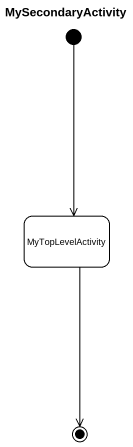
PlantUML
@startuml
title MySecondaryActivity
hide empty description
state MyTopLevelActivity
[*] --> MyTopLevelActivity
MyTopLevelActivity --> [*]
@enduml
